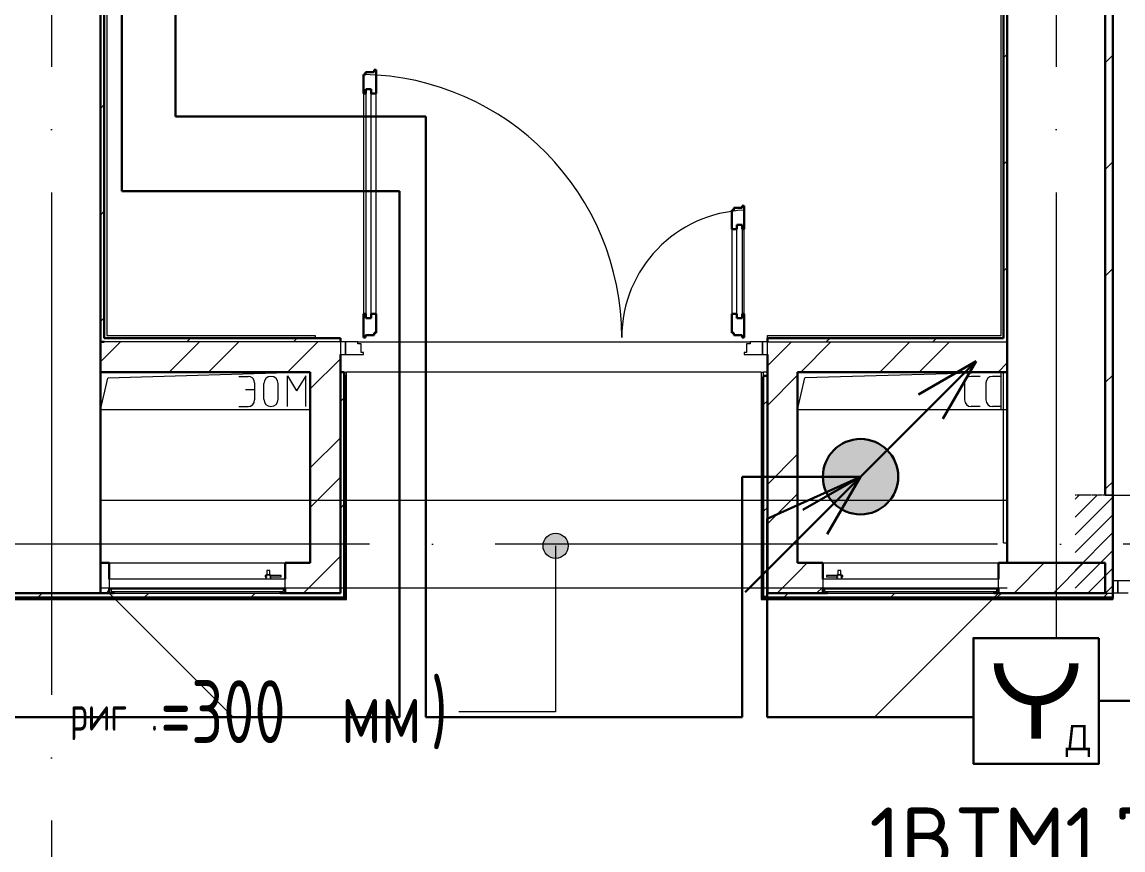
# Model space of a CAD drawing. Header units: millimetres. Extents: x -1073752 to 1436911, y -1379358 to 94781.
# Drawn here: x -1014384 to -1010002, y -910236 to -906942 of the extents above; entities that cross this region are included whole.
import ezdxf
from ezdxf.enums import TextEntityAlignment as Align

# ---------------------------------------------------------------- set-up
doc = ezdxf.new("R2010")
doc.units = ezdxf.units.MM
doc.set_wipeout_variables(frame=1)
for name, pattern in [('ADSK_Линия сетки', [25, 20, -2.5, 0, -2.5]), ('ADSK_Сверху', [450, 300, -150]), ('ADSK_Штриховая_ш2 п1_5', [4.5, 3, -1.5])]:
    doc.linetypes.add(name, pattern=pattern)
for name, color, linetype, lineweight in [('Provodka', 151, 'Continuous', 30), ('RC-Дымоудаление', 1, 'Continuous', 30), ('Аннотация', 7, 'Continuous', 18), ('Двери', 252, 'Continuous', 9), ('Лестницы', 7, 'Continuous', 9), ('лс', 5, 'Continuous', 30), ('Оборудование', 7, 'Continuous', 18), ('Ограждение', 252, 'Continuous', 9), ('Оси', 252, 'Continuous', 9), ('Перекрытие', 252, 'Continuous', 18), ('Стены внутренние', 7, 'Continuous', 18), ('Стены наружные', 7, 'Continuous', 18), ('Стены штриховка', 7, 'Continuous', 9)]:
    doc.layers.add(name, color=color, linetype=linetype, lineweight=lineweight)
doc.layers.add('RC-Позиционные_обозначения', color=7, linetype='Continuous')
doc.layers.add('Двери открывание', color=7, linetype='Continuous', lineweight=9, true_color=0xc0c0c0)
doc.layers.add('Линии', color=7, linetype='Continuous', lineweight=9, true_color=0x00a600)
doc.styles.add('GOST Common_3', font='', dxfattribs={"height": 3.5})
doc.styles.add('GOST Common_5', font='', dxfattribs={"width": 0.9, "height": 2.5})
doc.styles.add('RubezhCAD', font='isocpeur.ttf')
doc.styles.get("Standard").update_dxf_attribs({"font": 'arial.ttf'})
doc.styles.get('GOST Common_3').set_extended_font_data('GOST 2.304 type A')
doc.styles.get('GOST Common_5').set_extended_font_data('GOST 2.304 type A')
pattern_1 = [(0, (-32119.8, 96), (0, 600), []), (90, (-32119.8, 96), (-600, 4e-14), [])]

# ---------------------------------------------------------------- blocks, each defined once
blk = doc.blocks.new('1 этаж')
at = {"layer": 'Аннотация', "lineweight": 9, "true_color": 0x636466}
h = blk.add_hatch(color=251, dxfattribs=at)
edge = h.paths.add_edge_path()
edge.add_arc((-19849, -11550.5), 50, 0, 360)
at = {"layer": 'Двери', "lineweight": 18, "true_color": 0x636466}
h = blk.add_hatch(dxfattribs=at)
h.set_pattern_fill('FP_2', color=251, angle=180, style=0, pattern_type=2)
h.set_pattern_definition([(225, (-16940.8, -11543.73), (35.3553, -35.3553), [])])
h.paths.add_polyline_path([(-16350.8, -11738.7), (-16350.8, -11348.7), (-16500.8, -11348.7), (-16500.8, -11738.7)])
h.paths.add_polyline_path([(-17780.8, -11738.7), (-17630.8, -11738.7), (-17630.8, -11348.7), (-17780.8, -11348.7)])
at = {"layer": 'Ограждение', "true_color": 0x636466}
h = blk.add_hatch(dxfattribs=at)
h.set_pattern_fill('FP_26', color=251, style=0, pattern_type=2)
h.set_pattern_definition(pattern_1)
h.paths.add_polyline_path([(-20680.8, -11763.7), (-20680.8, -10858.7), (-20690.8, -10858.7), (-20690.8, -10873.7), (-20685.8, -10873.7), (-20685.8, -11758.7)])
h = blk.add_hatch(dxfattribs=at)
h.set_pattern_fill('FP_25', color=251, style=0, pattern_type=2)
h.set_pattern_definition(pattern_1)
h.paths.add_polyline_path([(-19030.8, -11763.7), (-19025.8, -11758.7), (-19025.8, -10878.7), (-19020.8, -10878.7), (-19020.8, -10858.7), (-19030.8, -10858.7), (-19030.8, -11758.7)])
h = blk.add_hatch(dxfattribs=at)
h.set_pattern_fill('FP_26', color=251, style=0, pattern_type=2)
h.set_pattern_definition(pattern_1)
h.paths.add_polyline_path([(-20844.2, -11763.7), (-20680.8, -11763.7), (-20685.8, -11758.7), (-22850.9, -11758.7), (-22850.9, -11763.7), (-21561.7, -11763.7)])
h = blk.add_hatch(dxfattribs=at)
h.set_pattern_fill('FP_26', color=251, style=0, pattern_type=2)
h.set_pattern_definition(pattern_1)
h.paths.add_polyline_path([(-19005.8, -11763.7), (-17630.8, -11763.7), (-17630.8, -11758.7), (-19025.8, -11758.7), (-19030.8, -11763.7), (-19020.7, -11763.7)])
at = {"color": 251, "lineweight": 18, "true_color": 0x636466}
for p, q in [((-20825.8, -10858.7), (-21631.2, -10883.7)), ((-18050.8, -10858.7), (-18856.8, -10881.6)), ((-21660.8, -11008.7), (-21631.2, -10883.7)), ((-21109.8, -10876), (-21073.3, -10876)), ((-21047.2, -10902.1), (-21047.2, -10969.9)), ((-21010.7, -10967.3), (-21010.7, -10904.7)), ((-20953.3, -10967.3), (-20953.3, -10904.7)), ((-20916.8, -10873.4), (-20880.2, -10933.4)), ((-20916.8, -10996), (-20916.8, -10873.4)), ((-20843.7, -10873.4), (-20880.2, -10933.4)), ((-20843.7, -10996), (-20843.7, -10873.4)), ((-18885.8, -11008.7), (-18856.8, -10881.6)), ((-18220.9, -10902.1), (-18220.9, -10969.9)), ((-18158.3, -10876), (-18194.8, -10876)), ((-18135.9, -10902.1), (-18135.9, -10969.9)), ((-18073.3, -10876), (-18109.8, -10876)), ((-21083.7, -10928.2), (-21047.2, -10928.2)), ((-21109.8, -10996), (-21073.3, -10996)), ((-18158.3, -10996), (-18194.8, -10996)), ((-18073.3, -10996), (-18109.8, -10996)), ((-20825.8, -11008.7), (-21660.8, -11008.7)), ((-18050.8, -11008.7), (-18885.8, -11008.7))]:
    blk.add_line(p, q, dxfattribs=at)
for centre, radius, start, end in [((-21073.3, -10902.1), 26.1, 0, 90), ((-20982, -10904.7), 28.7, 0, 180), ((-18194.8, -10902.1), 26.1, 90, 180), ((-18109.8, -10902.1), 26.1, 90, 180), ((-21073.3, -10969.9), 26.1, 270, 0), ((-20982, -10967.3), 28.7, 180, 0), ((-18194.8, -10969.9), 26.1, 180, 270), ((-18109.8, -10969.9), 26.1, 180, 270)]:
    blk.add_arc(centre, radius, start, end, dxfattribs=at)
at = {"layer": 'Аннотация', "color": 251, "lineweight": 9, "true_color": 0x636466}
for p, q in [((-19849, -11550.5), (-19849, -12210.4)), ((-20227.4, -12210.4), (-20233.6, -12210.4)), ((-19849, -12210.4), (-20227.4, -12210.4))]:
    blk.add_line(p, q, dxfattribs=at)
blk.add_circle((-19849, -11550.5), 50, dxfattribs=at)
at = {"layer": 'Двери', "color": 251, "lineweight": 30, "true_color": 0x636466}
for p, q in [((-20605.8, -9674.7), (-20613.8, -9674.7)), ((-20613.8, -9674.7), (-20613.8, -9750.7)), ((-20571.8, -9665.7), (-20605.8, -9665.7)), ((-20605.8, -9665.7), (-20605.8, -9674.7)), ((-20563.8, -9656.7), (-20571.8, -9656.7)), ((-20571.8, -9656.7), (-20571.8, -9665.7)), ((-20563.8, -9750.7), (-20563.8, -9656.7)), ((-20604.8, -9750.7), (-20613.8, -9750.7)), ((-20604.8, -9732.7), (-20604.8, -9750.7)), ((-20583.8, -9732.7), (-20604.8, -9732.7)), ((-20583.8, -9750.7), (-20583.8, -9732.7)), ((-20563.8, -9750.7), (-20583.8, -9750.7)), ((-19105.8, -10205.7), (-19139.8, -10205.7)), ((-19139.8, -10205.7), (-19139.8, -10214.7)), ((-19097.8, -10196.7), (-19105.8, -10196.7)), ((-19105.8, -10196.7), (-19105.8, -10205.7)), ((-19097.8, -10290.7), (-19097.8, -10196.7)), ((-19139.8, -10214.7), (-19147.8, -10214.7)), ((-19147.8, -10214.7), (-19147.8, -10290.7)), ((-19147.8, -10290.7), (-19127.8, -10290.7)), ((-19127.8, -10290.7), (-19127.8, -10272.7)), ((-19127.8, -10272.7), (-19106.8, -10272.7)), ((-19106.8, -10272.7), (-19106.8, -10290.7)), ((-19106.8, -10290.7), (-19097.8, -10290.7)), ((-20613.8, -10626.7), (-20613.8, -10720.7)), ((-20604.8, -10626.7), (-20613.8, -10626.7)), ((-20604.8, -10644.7), (-20604.8, -10626.7)), ((-20583.8, -10644.7), (-20604.8, -10644.7)), ((-20583.8, -10626.7), (-20583.8, -10644.7)), ((-20563.8, -10626.7), (-20583.8, -10626.7)), ((-20563.8, -10702.7), (-20563.8, -10626.7)), ((-19147.8, -10626.7), (-19147.8, -10702.7)), ((-19147.8, -10626.7), (-19127.8, -10626.7)), ((-19127.8, -10626.7), (-19127.8, -10644.7)), ((-19127.8, -10644.7), (-19106.8, -10644.7)), ((-19106.8, -10626.7), (-19097.8, -10626.7)), ((-19106.8, -10644.7), (-19106.8, -10626.7)), ((-19097.8, -10720.7), (-19097.8, -10626.7)), ((-20613.8, -10720.7), (-20605.8, -10720.7)), ((-20605.8, -10720.7), (-20605.8, -10711.7)), ((-20605.8, -10711.7), (-20571.8, -10711.7)), ((-20571.8, -10711.7), (-20571.8, -10702.7)), ((-20571.8, -10702.7), (-20563.8, -10702.7)), ((-19147.8, -10702.7), (-19139.8, -10702.7)), ((-19139.8, -10702.7), (-19139.8, -10711.7)), ((-19139.8, -10711.7), (-19105.8, -10711.7)), ((-19105.8, -10711.7), (-19105.8, -10720.7)), ((-19105.8, -10720.7), (-19097.8, -10720.7))]:
    blk.add_line(p, q, dxfattribs=at)
at = {"layer": 'Двери', "color": 251, "true_color": 0x636466}
for p, q in [((-20613.8, -9750.7), (-20613.8, -10626.7)), ((-20604.8, -9732.7), (-20604.8, -10644.7)), ((-20583.8, -9732.7), (-20604.8, -9732.7)), ((-20583.8, -10644.7), (-20583.8, -9732.7)), ((-20563.8, -10626.7), (-20563.8, -9750.7)), ((-19147.8, -10290.7), (-19147.8, -10626.7)), ((-19127.8, -10644.7), (-19127.8, -10272.7)), ((-19127.8, -10272.7), (-19106.8, -10272.7)), ((-19106.8, -10272.7), (-19106.8, -10644.7)), ((-19097.8, -10626.7), (-19097.8, -10290.7)), ((-20604.8, -10644.7), (-20583.8, -10644.7)), ((-19106.8, -10644.7), (-19127.8, -10644.7)), ((-20705.8, -10738.7), (-20705.8, -10788.7)), ((-20685.8, -10738.7), (-20705.8, -10738.7)), ((-20685.8, -10788.7), (-20685.8, -10738.7)), ((-20636.8, -10738.7), (-20685.8, -10738.7)), ((-20685.8, -10738.7), (-20685.8, -10788.7)), ((-20636.8, -10746.7), (-20636.8, -10738.7)), ((-20622.8, -10746.7), (-20636.8, -10746.7)), ((-20622.8, -10780.7), (-20622.8, -10746.7)), ((-20613.8, -10780.7), (-20622.8, -10780.7)), ((-20613.8, -10788.7), (-20613.8, -10780.7)), ((-19088.8, -10780.7), (-19097.8, -10780.7)), ((-19097.8, -10780.7), (-19097.8, -10788.7)), ((-19074.8, -10746.7), (-19088.8, -10746.7)), ((-19088.8, -10746.7), (-19088.8, -10780.7)), ((-19074.8, -10738.7), (-19074.8, -10746.7)), ((-19025.8, -10738.7), (-19074.8, -10738.7)), ((-19005.8, -10738.7), (-19025.8, -10738.7)), ((-19025.8, -10738.7), (-19025.8, -10788.7)), ((-19025.8, -10788.7), (-19025.8, -10738.7)), ((-19005.8, -10788.7), (-19005.8, -10738.7)), ((-20705.8, -10788.7), (-20685.8, -10788.7)), ((-20685.8, -10788.7), (-20613.8, -10788.7)), ((-19097.8, -10788.7), (-19025.8, -10788.7)), ((-19025.8, -10788.7), (-19005.8, -10788.7)), ((-17630.8, -11688.7), (-17610.8, -11688.7)), ((-17630.8, -11738.7), (-17630.8, -11688.7)), ((-17610.8, -11688.7), (-17610.8, -11738.7)), ((-17610.8, -11688.7), (-17546.8, -11688.7)), ((-17610.8, -11738.7), (-17610.8, -11688.7)), ((-17610.8, -11738.7), (-17630.8, -11738.7)), ((-17569.8, -11738.7), (-17610.8, -11738.7))]:
    blk.add_line(p, q, dxfattribs=at)
at = {"layer": 'Двери', "color": 251, "linetype": 'ADSK_Штриховая_ш2 п1_5', "true_color": 0x636466}
for p, q in [((-17630.8, -11348.7), (-17780.8, -11348.7)), ((-17630.8, -11738.7), (-17630.8, -11348.7)), ((-17780.8, -11738.7), (-17630.8, -11738.7))]:
    blk.add_line(p, q, dxfattribs=at)
at = {"layer": 'Двери открывание', "color": 251, "true_color": 0x636466}
for centre, radius, start, end in [((-20631.8, -10720.7), 1046, 0, 89.014), ((-19079.8, -10720.7), 506, 92.0386, 180)]:
    blk.add_arc(centre, radius, start, end, dxfattribs=at)
at = {"layer": 'Лестницы', "color": 251, "true_color": 0x636466}
blk.add_line((-20636.8, -10738.7), (-19074.8, -10738.7), dxfattribs=at)
at = {"layer": 'Линии', "color": 251, "linetype": 'ADSK_Сверху', "ltscale": 100, "true_color": 0x636466}
for p, q in [((-21660.8, -11368.7), (-18050.8, -11368.7)), ((-18050.8, -11718.7), (-21660.8, -11718.7))]:
    blk.add_line(p, q, dxfattribs=at)
at = {"layer": 'Оборудование', "color": 251, "true_color": 0x636466}
for p, q in [((-20998.4, -11648.4), (-20998.4, -11665.9)), ((-20986.2, -11648.4), (-20998.4, -11648.4)), ((-20986.2, -11665.9), (-20986.2, -11648.4)), ((-18725.4, -11648.4), (-18725.4, -11665.9)), ((-18713.2, -11648.4), (-18725.4, -11648.4)), ((-18713.2, -11665.9), (-18713.2, -11648.4)), ((-21625.8, -11683.7), (-21625.8, -11720.1)), ((-20925.8, -11683.7), (-21625.8, -11683.7)), ((-20997.1, -11668.4), (-21005.4, -11668.4)), ((-21005.4, -11668.4), (-21005.4, -11673.4)), ((-21005.4, -11673.4), (-20997.1, -11673.4)), ((-21002, -11667.8), (-21002, -11683.7)), ((-20982.7, -11667.8), (-21002, -11667.8)), ((-20998.4, -11665.9), (-21000.4, -11667.8)), ((-20986.2, -11665.9), (-20998.4, -11665.9)), ((-20941.7, -11668.4), (-20987.5, -11668.4)), ((-20987.5, -11673.4), (-20941.7, -11673.4)), ((-20984.2, -11667.8), (-20986.2, -11665.9)), ((-20982.7, -11683.7), (-20982.7, -11667.8)), ((-20941.7, -11673.4), (-20941.7, -11668.4)), ((-20925.8, -11720.1), (-20925.8, -11683.7)), ((-18785.8, -11683.7), (-18785.8, -11720.1)), ((-18085.8, -11683.7), (-18785.8, -11683.7)), ((-18770, -11668.4), (-18770, -11673.4)), ((-18724.1, -11668.4), (-18770, -11668.4)), ((-18770, -11673.4), (-18724.1, -11673.4)), ((-18729, -11667.8), (-18729, -11683.7)), ((-18709.7, -11667.8), (-18729, -11667.8)), ((-18725.4, -11665.9), (-18727.4, -11667.8)), ((-18713.2, -11665.9), (-18725.4, -11665.9)), ((-18706.2, -11668.4), (-18714.5, -11668.4)), ((-18714.5, -11673.4), (-18706.2, -11673.4)), ((-18711.2, -11667.8), (-18713.2, -11665.9)), ((-18709.7, -11683.7), (-18709.7, -11667.8)), ((-18706.2, -11673.4), (-18706.2, -11668.4)), ((-18085.8, -11720.1), (-18085.8, -11683.7)), ((-21625.8, -11738.7), (-21130.8, -12233.7)), ((-21624.9, -11721), (-20926.7, -11721)), ((-21618.8, -11721), (-21618.8, -11730.8)), ((-21617.8, -11731.7), (-20933.8, -11731.7)), ((-21606.8, -11733.3), (-21606.8, -11738.7)), ((-21606.8, -11738.7), (-20944.8, -11738.7)), ((-20944.8, -11738.7), (-20944.8, -11733.3)), ((-20932.8, -11730.8), (-20932.8, -11721)), ((-18784.9, -11721), (-18086.7, -11721)), ((-18778.8, -11721), (-18778.8, -11730.8)), ((-18777.8, -11731.7), (-18093.8, -11731.7)), ((-18766.8, -11733.3), (-18766.8, -11738.7)), ((-18766.8, -11738.7), (-18104.8, -11738.7)), ((-18085.8, -11738.7), (-18580.8, -12233.7)), ((-18104.8, -11738.7), (-18104.8, -11733.3)), ((-18092.8, -11730.8), (-18092.8, -11721))]:
    blk.add_line(p, q, dxfattribs=at)
for points, knots in [([(-21625.8, -11720.1), (-21625.8, -11720.2), (-21625.8, -11720.4), (-21625.7, -11720.6), (-21625.5, -11720.8), (-21625.4, -11720.9), (-21625.2, -11721), (-21625.1, -11721), (-21625, -11721), (-21624.9, -11721)], [-1, -1, -1, -1, -0.833333, -0.666667, -0.5, -0.333333, -0.25, -0.166667, 0, 0, 0, 0]), ([(-21618.8, -11730.8), (-21618.8, -11730.9), (-21618.8, -11731), (-21618.7, -11731.2), (-21618.6, -11731.4), (-21618.4, -11731.5), (-21618.3, -11731.6), (-21618.2, -11731.7), (-21618.1, -11731.7), (-21617.9, -11731.7), (-21617.8, -11731.7)], [-1, -1, -1, -1, -0.833333, -0.666667, -0.541667, -0.416667, -0.333333, -0.25, -0.166667, 0, 0, 0, 0]), ([(-21608.3, -11731.7), (-21608.2, -11731.7), (-21608, -11731.8), (-21607.7, -11731.8), (-21607.6, -11731.9), (-21607.4, -11732), (-21607.2, -11732.2), (-21607.1, -11732.3), (-21607, -11732.5), (-21606.9, -11732.7), (-21606.8, -11732.9), (-21606.8, -11733.1), (-21606.8, -11733.3)], [-1, -1, -1, -1, -0.833333, -0.75, -0.666667, -0.583333, -0.5, -0.416667, -0.333333, -0.25, -0.166667, 0, 0, 0, 0]), ([(-20944.8, -11733.3), (-20944.8, -11733.1), (-20944.8, -11732.9), (-20944.7, -11732.7), (-20944.6, -11732.5), (-20944.5, -11732.3), (-20944.4, -11732.2), (-20944.2, -11732), (-20944, -11731.9), (-20943.9, -11731.8), (-20943.6, -11731.8), (-20943.4, -11731.7), (-20943.3, -11731.7)], [0, 0, 0, 0, 0.166667, 0.25, 0.333333, 0.416667, 0.5, 0.583333, 0.666667, 0.75, 0.833333, 1, 1, 1, 1]), ([(-20933.8, -11731.7), (-20933.7, -11731.7), (-20933.5, -11731.7), (-20933.4, -11731.7), (-20933.3, -11731.6), (-20933.2, -11731.5), (-20933, -11731.4), (-20932.9, -11731.2), (-20932.8, -11731), (-20932.8, -11730.9), (-20932.8, -11730.8)], [0, 0, 0, 0, 0.166667, 0.25, 0.333333, 0.416667, 0.541667, 0.666667, 0.833333, 1, 1, 1, 1]), ([(-20926.7, -11721), (-20926.6, -11721), (-20926.5, -11721), (-20926.4, -11721), (-20926.2, -11720.9), (-20926.1, -11720.8), (-20925.9, -11720.6), (-20925.8, -11720.4), (-20925.8, -11720.2), (-20925.8, -11720.1)], [0, 0, 0, 0, 0.166667, 0.25, 0.333333, 0.5, 0.666667, 0.833333, 1, 1, 1, 1]), ([(-18785.8, -11720.1), (-18785.8, -11720.2), (-18785.8, -11720.4), (-18785.7, -11720.6), (-18785.6, -11720.7), (-18785.4, -11720.8), (-18785.3, -11720.9), (-18785.1, -11721), (-18785, -11721), (-18784.9, -11721)], [0, 0, 0, 0, 0.166667, 0.333333, 0.458333, 0.583333, 0.708333, 0.833333, 1, 1, 1, 1]), ([(-18778.8, -11730.8), (-18778.8, -11730.9), (-18778.8, -11731), (-18778.7, -11731.2), (-18778.6, -11731.4), (-18778.4, -11731.5), (-18778.3, -11731.6), (-18778.2, -11731.7), (-18778.1, -11731.7), (-18777.9, -11731.7), (-18777.8, -11731.7)], [0, 0, 0, 0, 0.166667, 0.333333, 0.458333, 0.583333, 0.666667, 0.75, 0.833333, 1, 1, 1, 1]), ([(-18768.3, -11731.7), (-18768.2, -11731.7), (-18768, -11731.8), (-18767.7, -11731.8), (-18767.6, -11731.9), (-18767.4, -11732), (-18767.2, -11732.2), (-18767.1, -11732.3), (-18767, -11732.5), (-18766.9, -11732.7), (-18766.8, -11732.9), (-18766.8, -11733.1), (-18766.8, -11733.3)], [0, 0, 0, 0, 0.166667, 0.25, 0.333333, 0.416667, 0.5, 0.583333, 0.666667, 0.75, 0.833333, 1, 1, 1, 1]), ([(-18104.8, -11733.3), (-18104.8, -11733.1), (-18104.8, -11732.9), (-18104.7, -11732.7), (-18104.6, -11732.5), (-18104.5, -11732.3), (-18104.4, -11732.2), (-18104.2, -11732), (-18104, -11731.9), (-18103.9, -11731.8), (-18103.6, -11731.8), (-18103.4, -11731.7), (-18103.3, -11731.7)], [-1, -1, -1, -1, -0.833333, -0.75, -0.666667, -0.583333, -0.5, -0.416667, -0.333333, -0.25, -0.166667, 0, 0, 0, 0]), ([(-18093.8, -11731.7), (-18093.7, -11731.7), (-18093.5, -11731.7), (-18093.4, -11731.7), (-18093.3, -11731.6), (-18093.2, -11731.5), (-18093, -11731.4), (-18092.9, -11731.2), (-18092.8, -11731), (-18092.8, -11730.9), (-18092.8, -11730.8)], [-1, -1, -1, -1, -0.833333, -0.75, -0.666667, -0.583333, -0.458333, -0.333333, -0.166667, 0, 0, 0, 0]), ([(-18086.7, -11721), (-18086.6, -11721), (-18086.5, -11721), (-18086.3, -11721), (-18086.2, -11720.9), (-18086, -11720.7), (-18085.9, -11720.6), (-18085.8, -11720.4), (-18085.8, -11720.2), (-18085.8, -11720.1)], [-1, -1, -1, -1, -0.833333, -0.75, -0.583333, -0.458333, -0.333333, -0.166667, 0, 0, 0, 0])]:
    blk.add_open_spline(points, degree=3, knots=knots, dxfattribs=at)
at = {"layer": 'Ограждение', "color": 251, "true_color": 0x636466}
for p, q in [((-21635.8, -8752), (-21635.8, -10713.7)), ((-18075.8, -10713.7), (-18075.8, -9088.7)), ((-21635.8, -10713.7), (-20805.8, -10713.7)), ((-20805.8, -10713.7), (-20805.8, -10723.7)), ((-19005.8, -10713.7), (-18075.8, -10713.7)), ((-19005.8, -10723.7), (-19005.8, -10713.7)), ((-20690.8, -10858.7), (-20680.8, -10858.7)), ((-20680.8, -11763.7), (-20680.8, -10858.7)), ((-19030.8, -10858.7), (-19020.8, -10858.7)), ((-19030.8, -10858.7), (-19030.8, -11763.7)), ((-19020.8, -10873.7), (-19020.8, -10858.7)), ((-18075.8, -11008.7), (-18075.8, -10858.7)), ((-22850.9, -11763.7), (-20680.8, -11763.7)), ((-20680.8, -11763.7), (-20685.8, -11758.7)), ((-19030.8, -11763.7), (-19025.8, -11758.7)), ((-19030.8, -11763.7), (-17630.8, -11763.7)), ((-17630.8, -11758.7), (-17630.8, -11763.7))]:
    blk.add_line(p, q, dxfattribs=at)
at = {"layer": 'Оси', "color": 251, "linetype": 'ADSK_Линия сетки', "ltscale": 100, "true_color": 0x636466}
for p, q in [((-21855.8, -2643.7), (-21855.8, -33769.9)), ((-17855.8, -2643.7), (-17855.8, -33769.9)), ((4411.5, -11543.7), (-72528.1, -11543.7))]:
    blk.add_line(p, q, dxfattribs=at)
at = {"layer": 'Перекрытие', "color": 251, "ltscale": 100, "true_color": 0x636466}
for p, q in [((-20825.8, -11008.7), (-21660.8, -11008.7)), ((-18065.8, -11008.7), (-18885.8, -11008.7))]:
    blk.add_line(p, q, dxfattribs=at)
at = {"layer": 'Стены внутренние', "color": 251, "lineweight": 30, "true_color": 0x636466}
for p, q in [((-17660.8, -11348.7), (-17660.8, -5343.7)), ((-18050.8, -6088.7), (-18050.8, -10738.7)), ((-21660.8, -11738.7), (-21660.8, -10858.7)), ((-18050.8, -10858.7), (-18050.8, -11618.7)), ((-17630.8, -11738.7), (-17630.8, -11348.7)), ((-18050.8, -11618.7), (-17660.8, -11618.7)), ((-17660.8, -11618.7), (-17660.8, -11738.7))]:
    blk.add_line(p, q, dxfattribs=at)
at = {"layer": 'Стены внутренние', "color": 251, "true_color": 0x636466}
for p, q in [((-17630.8, -11348.7), (-16500.8, -11348.7)), ((-17660.8, -11738.7), (-17630.8, -11738.7))]:
    blk.add_line(p, q, dxfattribs=at)
at = {"layer": 'Стены наружные', "color": 251, "lineweight": 30, "true_color": 0x636466}
for p, q in [((-21660.8, -3543.7), (-21660.8, -10858.7)), ((-21645.8, -10723.7), (-21645.8, -3558.7)), ((-17630.8, -11348.7), (-17630.8, -5373.7)), ((-18050.8, -10738.7), (-18050.8, -6088.7)), ((-18065.8, -6488.1), (-18065.8, -10723.7)), ((-20705.8, -10723.7), (-21645.8, -10723.7)), ((-20705.8, -10738.7), (-20705.8, -10723.7)), ((-18065.8, -10723.7), (-19005.8, -10723.7)), ((-19005.8, -10723.7), (-19005.8, -10738.7)), ((-21645.8, -10738.7), (-21660.8, -10738.7)), ((-18050.8, -10858.7), (-18050.8, -10738.7)), ((-20705.8, -10788.7), (-20705.8, -11738.7)), ((-19005.8, -11738.7), (-19005.8, -10788.7)), ((-21660.8, -10858.7), (-20825.8, -10858.7)), ((-20825.8, -10858.7), (-20825.8, -11618.7)), ((-20690.8, -10858.7), (-20705.8, -10858.7)), ((-20690.8, -10858.7), (-20690.8, -11753.7)), ((-18885.8, -10858.7), (-18050.8, -10858.7)), ((-18885.8, -11618.7), (-18885.8, -10858.7)), ((-20685.8, -10873.7), (-20690.8, -10873.7)), ((-20685.8, -11758.7), (-20685.8, -10873.7)), ((-19020.8, -10878.7), (-19025.8, -10878.7)), ((-19025.8, -10878.7), (-19025.8, -11758.7)), ((-19020.8, -10873.7), (-19020.8, -10878.7)), ((-19005.8, -10873.7), (-19020.8, -10873.7)), ((-21625.8, -11618.7), (-21660.8, -11618.7)), ((-21660.8, -11618.7), (-21660.8, -11738.7)), ((-21625.8, -11683.7), (-21625.8, -11618.7)), ((-20825.8, -11618.7), (-20925.8, -11618.7)), ((-20925.8, -11618.7), (-20925.8, -11683.7)), ((-18785.8, -11618.7), (-18885.8, -11618.7)), ((-18785.8, -11683.7), (-18785.8, -11618.7)), ((-18050.8, -11618.7), (-18085.8, -11618.7)), ((-18085.8, -11618.7), (-18085.8, -11683.7)), ((-21606.8, -11738.7), (-22050.8, -11738.7)), ((-21625.8, -11738.7), (-21625.8, -11720.4)), ((-20705.8, -11738.7), (-20944.8, -11738.7)), ((-20925.8, -11720.4), (-20925.8, -11738.7)), ((-18766.8, -11738.7), (-19005.8, -11738.7)), ((-18785.8, -11738.7), (-18785.8, -11720.4)), ((-17660.8, -11738.7), (-18104.8, -11738.7)), ((-18085.8, -11720.4), (-18085.8, -11738.7)), ((-17630.8, -11758.7), (-17630.8, -11738.7)), ((-22865.9, -11758.7), (-20685.8, -11758.7)), ((-19025.8, -11758.7), (-17630.8, -11758.7)), ((-19020.8, -11753.7), (-19005.8, -11753.7))]:
    blk.add_line(p, q, dxfattribs=at)
at = {"layer": 'Стены наружные', "color": 251, "linetype": 'Continuous', "lineweight": 9, "true_color": 0x636466}
for p, q in [((-18065.8, -9608.8), (-18050.8, -9593.8)), ((-17660.8, -9628), (-17630.8, -9598)), ((-21660.8, -9809.7), (-21645.8, -9794.7)), ((-18065.8, -10033), (-18050.8, -10018)), ((-17660.8, -10052.3), (-17630.8, -10022.3)), ((-21660.8, -10233.9), (-21645.8, -10218.9)), ((-18065.8, -10457.3), (-18050.8, -10442.3)), ((-17660.8, -10476.6), (-17630.8, -10446.6)), ((-21660.8, -10658.2), (-21645.8, -10643.2)), ((-21317.1, -10738.7), (-21302.1, -10723.7)), ((-20892.8, -10738.7), (-20877.8, -10723.7)), ((-18771.5, -10738.7), (-18756.5, -10723.7)), ((-18347.2, -10738.7), (-18332.2, -10723.7)), ((-21660.8, -10818), (-21581.5, -10738.7)), ((-21387.2, -10858.7), (-21267.2, -10738.7)), ((-21230.1, -10858.7), (-21110.1, -10738.7)), ((-20915.8, -10858.7), (-20795.8, -10738.7)), ((-19005.8, -10834.6), (-18909.9, -10738.7)), ((-18872.8, -10858.7), (-18752.8, -10738.7)), ((-18558.5, -10858.7), (-18438.5, -10738.7)), ((-18401.3, -10858.7), (-18281.3, -10738.7)), ((-20825.8, -10925.9), (-20705.8, -10805.9)), ((-18087, -10858.7), (-18050.8, -10822.5)), ((-20690.8, -10890.3), (-20685.8, -10885.3)), ((-19005.8, -10991.8), (-18885.8, -10871.8)), ((-17660.8, -10900.8), (-17630.8, -10870.8)), ((-20690.8, -10961), (-20685.8, -10956)), ((-19025.8, -10922.3), (-19020.8, -10917.3)), ((-20705.8, -10976), (-20690.8, -10961)), ((-19025.8, -10993), (-19020.8, -10988)), ((-19020.8, -10988), (-19005.8, -10973)), ((-20690.8, -11031.7), (-20685.8, -11026.7)), ((-19025.8, -11063.7), (-19020.8, -11058.7)), ((-20825.8, -11240.2), (-20705.8, -11120.2)), ((-20690.8, -11102.4), (-20685.8, -11097.4)), ((-19025.8, -11134.5), (-19020.8, -11129.5)), ((-20690.8, -11173.1), (-20685.8, -11168.1)), ((-19025.8, -11205.2), (-19020.8, -11200.2)), ((-19005.8, -11306.1), (-18885.8, -11186.1)), ((-20690.8, -11243.8), (-20685.8, -11238.8)), ((-20825.8, -11397.4), (-20705.8, -11277.4)), ((-19025.8, -11275.9), (-19020.8, -11270.9)), ((-17654.4, -11318.7), (-17630.8, -11295.1)), ((-20690.8, -11314.5), (-20685.8, -11309.5)), ((-19025.8, -11346.6), (-19020.8, -11341.6)), ((-19005.8, -11463.2), (-18885.8, -11343.2)), ((-17660.8, -11325.1), (-17654.4, -11318.7)), ((-20705.8, -11400.2), (-20690.8, -11385.2)), ((-20690.8, -11385.2), (-20685.8, -11380.2)), ((-19025.8, -11417.3), (-19020.8, -11412.3)), ((-19020.8, -11412.3), (-19005.8, -11397.3)), ((-20690.8, -11455.9), (-20685.8, -11450.9)), ((-20690.8, -11526.7), (-20685.8, -11521.7)), ((-19025.8, -11488), (-19020.8, -11483)), ((-19025.8, -11558.7), (-19020.8, -11553.7)), ((-20825.8, -11711.7), (-20705.8, -11591.7)), ((-20690.8, -11597.4), (-20685.8, -11592.4)), ((-19025.8, -11629.4), (-19020.8, -11624.4)), ((-18967, -11738.7), (-18885.8, -11657.5)), ((-18885.8, -11657.5), (-18847, -11618.7)), ((-18024.1, -11738.7), (-17904.1, -11618.7)), ((-17866.9, -11738.7), (-17746.9, -11618.7)), ((-20690.8, -11668.1), (-20685.8, -11663.1)), ((-19025.8, -11700.1), (-19020.8, -11695.1)), ((-21907.8, -11753.7), (-21892.8, -11738.7)), ((-21638.6, -11738.7), (-21625.8, -11725.9)), ((-21483.6, -11753.7), (-21468.6, -11738.7)), ((-21059.3, -11753.7), (-21044.3, -11738.7)), ((-20852.8, -11738.7), (-20825.8, -11711.7)), ((-20690.8, -11738.8), (-20685.8, -11733.8)), ((-18938, -11753.7), (-18923, -11738.7)), ((-18809.8, -11738.7), (-18785.8, -11714.7)), ((-18513.7, -11753.7), (-18498.7, -11738.7)), ((-18089.4, -11753.7), (-18074.4, -11738.7)), ((-17665.2, -11753.7), (-17650.2, -11738.7)), ((-21912.8, -11758.7), (-21907.8, -11753.7)), ((-21842.1, -11758.7), (-21837.1, -11753.7)), ((-21771.4, -11758.7), (-21766.4, -11753.7)), ((-21700.7, -11758.7), (-21695.7, -11753.7)), ((-21630, -11758.7), (-21625, -11753.7)), ((-21559.3, -11758.7), (-21554.3, -11753.7)), ((-21488.6, -11758.7), (-21483.6, -11753.7)), ((-21417.8, -11758.7), (-21412.8, -11753.7)), ((-21347.1, -11758.7), (-21342.1, -11753.7)), ((-21276.4, -11758.7), (-21271.4, -11753.7)), ((-21205.7, -11758.7), (-21200.7, -11753.7)), ((-21135, -11758.7), (-21130, -11753.7)), ((-21064.3, -11758.7), (-21059.3, -11753.7)), ((-20993.6, -11758.7), (-20988.6, -11753.7)), ((-20922.9, -11758.7), (-20917.9, -11753.7)), ((-20852.2, -11758.7), (-20847.2, -11753.7)), ((-20781.5, -11758.7), (-20776.5, -11753.7)), ((-20710.7, -11758.7), (-20705.7, -11753.7)), ((-19013.7, -11758.7), (-19008.7, -11753.7)), ((-18943, -11758.7), (-18938, -11753.7)), ((-18872.3, -11758.7), (-18867.3, -11753.7)), ((-18801.6, -11758.7), (-18796.6, -11753.7)), ((-18730.8, -11758.7), (-18725.8, -11753.7)), ((-18660.1, -11758.7), (-18655.1, -11753.7)), ((-18589.4, -11758.7), (-18584.4, -11753.7)), ((-18518.7, -11758.7), (-18513.7, -11753.7)), ((-18448, -11758.7), (-18443, -11753.7)), ((-18377.3, -11758.7), (-18372.3, -11753.7)), ((-18306.6, -11758.7), (-18301.6, -11753.7)), ((-18235.9, -11758.7), (-18230.9, -11753.7)), ((-18165.2, -11758.7), (-18160.2, -11753.7)), ((-18094.4, -11758.7), (-18089.4, -11753.7)), ((-18023.7, -11758.7), (-18018.7, -11753.7)), ((-17953, -11758.7), (-17948, -11753.7)), ((-17882.3, -11758.7), (-17877.3, -11753.7)), ((-17811.6, -11758.7), (-17806.6, -11753.7)), ((-17740.9, -11758.7), (-17735.9, -11753.7)), ((-17670.2, -11758.7), (-17665.2, -11753.7))]:
    blk.add_line(p, q, dxfattribs=at)
at = {"layer": 'Стены наружные', "color": 251, "true_color": 0x636466}
for p, q in [((-20636.8, -10738.7), (-19074.8, -10738.7)), ((-19030.8, -10858.7), (-20680.8, -10858.7)), ((-19005.8, -10858.7), (-19020.8, -10858.7)), ((-18065.8, -11538.7), (-18065.8, -10858.7)), ((-17660.8, -11348.7), (-17630.8, -11348.7)), ((-18065.8, -11538.7), (-18050.8, -11538.7)), ((-21625.8, -11618.7), (-20925.8, -11618.7)), ((-18785.8, -11618.7), (-18085.8, -11618.7))]:
    blk.add_line(p, q, dxfattribs=at)
at = {"layer": 'Стены штриховка', "color": 251, "true_color": 0x636466}
for p, q in [((-20705.8, -10738.7), (-21645.8, -10738.7)), ((-19005.8, -10738.7), (-18050.8, -10738.7)), ((-19020.8, -10878.7), (-19020.8, -11753.7)), ((-22865.9, -11753.7), (-20690.8, -11753.7)), ((-19005.8, -11753.7), (-17630.8, -11753.7))]:
    blk.add_line(p, q, dxfattribs=at)
at = {"layer": 'Аннотация', "color": 251, "true_color": 0x636466, "width": 0.9}
for s, height, style, p in [('=300', 250, 'GOST Common_3', (-21422.9, -12335.4)), (')', 250, 'GOST Common_3', (-20345.4, -12335.4)), ('мм', 250, 'GOST Common_3', (-20702.6, -12335.4)), ('риг', 138.75, 'GOST Common_5', (-21782, -12286.2)), ('.', 138.8, 'GOST Common_5', (-21460.5, -12286.2))]:
    blk.add_text(s, height=height, dxfattribs=dict(at, style=style)).set_placement(p)
blk = doc.blocks.new('*U2572')
at = {"layer": 'Provodka'}
h = blk.add_hatch(color=256, dxfattribs=at)
h.paths.add_polyline_path([(150, 0, 0.198912), (106.1, 106.1), (0, 0), (-75, -129.9, 0.57735)])
h.paths.add_polyline_path([(0, 0), (-106.1, -106.1, 0.065543), (-75, -129.9)])
h.paths.add_polyline_path([(0, 0), (-129.9, -75, 0.065543), (-106.1, -106.1)])
h.paths.add_polyline_path([(106.1, 106.1, 0.668179), (-150, 0, 0.131652), (-129.9, -75), (0, 0)])
at = {"layer": 'Provodka', "color": 1}
for p, q in [((0, 0), (459.6, 459.6)), ((459.6, 459.6), (230.4, 327.3)), ((459.6, 459.6), (327.3, 230.4)), ((-459.6, -459.6), (0, 0)), ((0, 0), (-229.3, -132.4)), ((0, 0), (-132.4, -229.3))]:
    blk.add_line(p, q, dxfattribs=at)
at = {"layer": 'Provodka'}
blk.add_circle((0, 0), 150, dxfattribs=at)
blk = doc.blocks.new('RC-UGO-UDPD-01')
at = {"layer": 'RC-Дымоудаление', "ltscale": 30}
blk.add_lwpolyline([(2.5, 2.5), (2.5, -2.5), (-2.5, -2.5), (-2.5, 2.5)], close=True, dxfattribs=at)
at = {"layer": 'RC-Дымоудаление'}
blk.add_attdef('PSTN', text='', height=2.5, dxfattribs=at).set_placement((1.287, 2.233), align=Align.BOTTOM_LEFT)
blk.add_wipeout([(2.5, 2.5), (2.5, -2.5), (-2.5, -2.5), (-2.5, 2.5)]).dxf.layer = 'RC-Дымоудаление'
for p, q in [((-2.5, 2.5), (-2.5, -2.5)), ((2.5, 2.5), (-2.5, 2.5)), ((2.5, -2.5), (2.5, 2.5)), ((-2.5, -2.5), (2.5, -2.5))]:
    blk.add_line(p, q, dxfattribs=at)
at = {"layer": 'RC-Дымоудаление', "ltscale": 30, "const_width": 0.375}
blk.add_lwpolyline([(-1.5, 1.5, 1), (1.5, 1.5, 1)], format="xyb", dxfattribs=at)
blk.add_lwpolyline([(0, 0), (0, -1.5)], dxfattribs=at)
at = {"layer": 'RC-Дымоудаление', "const_width": 0.1}
for points in [[(1.92, -1.912), (1.92, -1.006), (1.434, -1.006), (1.332, -1.912)], [(1.22, -2.229), (1.22, -1.912), (2.096, -1.912), (2.096, -2.229)]]:
    blk.add_lwpolyline(points, dxfattribs=at)

msp = doc.modelspace()

# ---------------------------------------------------------------- linework, layer by layer
at = {"layer": 'лс'}
for p, q in [((-1013987.7, -901549.1), (-1013987.7, -907614.9)), ((-1013773.6, -902290.7), (-1013773.6, -907316.9)), ((-1013773.6, -907316.9), (-1012776.8, -907316.9)), ((-1013987.7, -907614.9), (-1012881.7, -907614.9)), ((-1011046.4, -908750.9), (-1011517.2, -908750.9)), ((-1011046.4, -908750.9), (-1011418.4, -908918.7)), ((-1011418.4, -908918.7), (-1011418.4, -909707.4))]:
    msp.add_line(p, q, dxfattribs=at)
at = {"layer": 'лс', "color": 5}
for p, q in [((-1012776.8, -907316.9), (-1012776.8, -909707.4)), ((-1012881.7, -907614.9), (-1012881.7, -909707.4)), ((-1011517.2, -908750.9), (-1011517.2, -909707.4)), ((-1010097.3, -909643.2), (-1009726, -909643.2)), ((-1017081, -909707.4), (-1012881.7, -909707.4)), ((-1012776.8, -909707.4), (-1011517.2, -909707.4)), ((-1011418.4, -909707.4), (-1010597.3, -909707.4))]:
    msp.add_line(p, q, dxfattribs=at)

# ---------------------------------------------------------------- block references
for name, p in [('1 этаж', (-992411.4, -897475.7)), ('*U2572', (-1011046.4, -908750.9))]:
    msp.add_blockref(name, p)

# ---------------------------------------------------------------- next in the draw order: block references
at = {"layer": 'RC-Дымоудаление', "color": 4, "linetype": 'Continuous', "lineweight": 40, "ltscale": 15}
ref = msp.add_blockref('RC-UGO-UDPD-01', (-1010347.3, -909643.2), dxfattribs=dict(at, xscale=100, yscale=100, zscale=100))
ref.add_attrib('PSTN', '1BTM1.73', dxfattribs={"layer": 'RC-Позиционные_обозначения', "height": 250, "style": 'RubezhCAD'}).set_placement((-1010347.3, -910392.2), align=Align.BOTTOM_CENTER)

doc.saveas('drawing.dxf')
